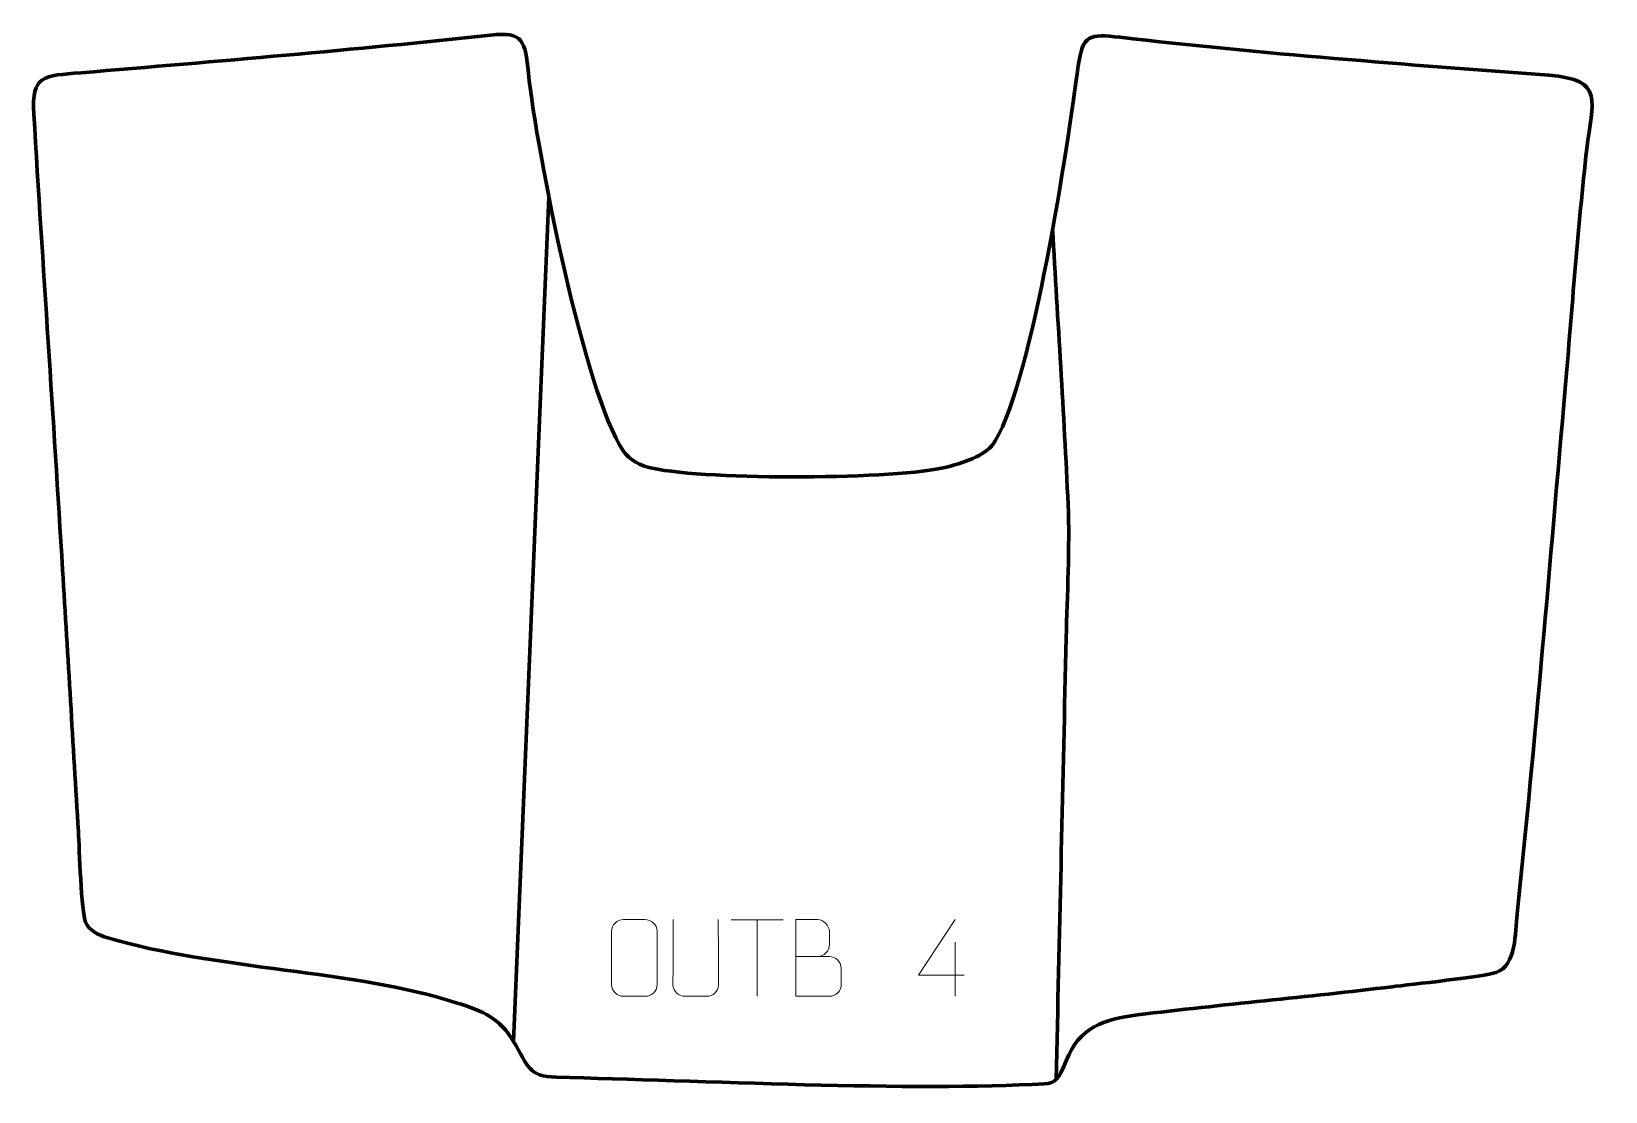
# Model space of a CAD drawing. Header units: millimetres. Extents: x -453 to 60, y 415 to 760.
import ezdxf

# ---------------------------------------------------------------- set-up
doc = ezdxf.new("R2010")
doc.units = ezdxf.units.MM
doc.header["$MEASUREMENT"] = 0
doc.layers.add('layer 2', color=7, linetype='Continuous')
doc.layers.add('layer 3', color=7, linetype='Continuous')

msp = doc.modelspace()

# ---------------------------------------------------------------- linework, layer by layer
at = {"layer": 'layer 2', "color": 140, "lineweight": 158}
msp.add_open_spline([(-295.6168, 431.2596), (-295.6168, 431.2596), (-284.1303, 706.0896), (-284.1303, 706.0896)], degree=3, dxfattribs=at)
msp.add_open_spline([(-120.0625, 695.7205), (-118.391, 665.923), (-116.3717, 635.7854), (-115.0341, 606.0155), (-115.0341, 606.0155), (-114.4262, 592.4853), (-115.3481, 576.3806), (-115.66, 562.6018), (-115.66, 562.6018), (-116.7105, 516.1871), (-117.7609, 469.7723), (-118.8114, 423.3576), (-118.8114, 423.3576), (-118.8114, 423.3576), (-118.9131, 418.8658), (-118.9131, 418.8658)], degree=3, knots=[0, 0, 0, 0, 0.2, 0.2, 0.2, 0.2, 0.4, 0.4, 0.4, 0.4, 0.6, 0.6, 0.6, 0.6, 1, 1, 1, 1], dxfattribs=at)
at = {"layer": 'layer 3', "color": 242, "lineweight": 158}
msp.add_open_spline([(-442.5263, 584.7593), (-445.5125, 634.215), (-448.9272, 683.6619), (-451.8911, 733.0995), (-451.8911, 733.0995), (-452.6646, 746.0006), (-448.7648, 745.5819), (-436.5348, 746.6044), (-436.5348, 746.6044), (-392.152, 750.3149), (-347.4489, 754.0774), (-303.1664, 758.8624), (-303.1664, 758.8624), (-292.2836, 760.0383), (-291.9481, 756.9962), (-290.8308, 746.519), (-290.8308, 746.519), (-287.9881, 720.6633), (-272.6225, 642.4075), (-259.9256, 623.5509), (-259.9256, 623.5509), (-257.7648, 620.3418), (-254.3834, 618.7162), (-250.5491, 617.8848), (-250.5491, 617.8848), (-231.7751, 613.8136), (-170.1674, 614.2698), (-154.6236, 618.2235), (-154.6236, 618.2235), (-147.4777, 620.0411), (-141.2861, 622.4054), (-138.7609, 626.7393), (-138.7609, 626.7393), (-126.2471, 648.2164), (-115.2537, 722.7552), (-111.7073, 748.8523), (-111.7073, 748.8523), (-110.3287, 758.997), (-108.1092, 759.2812), (-98.1906, 758.1387), (-98.1906, 758.1387), (-52.2451, 752.8466), (-4.6005, 749.256), (41.5452, 745.7968), (41.5452, 745.7968), (60.0196, 744.4119), (55.7032, 737.3205), (53.9174, 721.8811), (53.9174, 721.8811), (51.0121, 696.3006), (49.1318, 669.6485), (46.8881, 643.9456), (46.8881, 643.9456), (41.9044, 586.7293), (37.2193, 529.9791), (31.2342, 472.8236), (31.2342, 472.8236), (30.5833, 466.6072), (31.0256, 456.0704), (24.3574, 453.6852), (24.3574, 453.6852), (20.9492, 452.466), (-3.947, 449.7389), (-9.4978, 449.07), (-9.4978, 449.07), (-37.1187, 445.7412), (-64.8304, 443.2738), (-92.4532, 439.9182), (-92.4532, 439.9182), (-103.5527, 438.3686), (-111.1659, 436.0059), (-115.6749, 424.9916), (-115.6749, 424.9916), (-118.2015, 418.82), (-119.0715, 417.7085), (-122.7211, 417.4903), (-122.7211, 417.4903), (-164.8905, 414.9688), (-235.8959, 418.5015), (-281.6294, 419.6264), (-281.6294, 419.6264), (-291.1354, 419.8602), (-290.7959, 423.2621), (-295.6168, 431.2596), (-295.6168, 431.2596), (-300.2151, 438.8878), (-305.4385, 441.0508), (-314.2908, 443.879), (-314.2908, 443.879), (-348.1191, 454.687), (-391.4969, 454.3878), (-427.7867, 464.9624), (-427.7867, 464.9624), (-431.1601, 465.9453), (-433.9701, 467.4764), (-435.0552, 470.0438), (-435.0552, 470.0438), (-436.4807, 473.4168), (-437.0587, 494.2215), (-437.3775, 499.5015), (-437.3775, 499.5015), (-439.0938, 527.9208), (-440.81, 556.34), (-442.5263, 584.7593)], degree=3, knots=[0, 0, 0, 0, 0.03703704, 0.03703704, 0.03703704, 0.03703704, 0.07407407, 0.07407407, 0.07407407, 0.07407407, 0.11111111, 0.11111111, 0.11111111, 0.11111111, 0.14814815, 0.14814815, 0.14814815, 0.14814815, 0.18518519, 0.18518519, 0.18518519, 0.18518519, 0.22222222, 0.22222222, 0.22222222, 0.22222222, 0.25925926, 0.25925926, 0.25925926, 0.25925926, 0.2962963, 0.2962963, 0.2962963, 0.2962963, 0.33333333, 0.33333333, 0.33333333, 0.33333333, 0.37037037, 0.37037037, 0.37037037, 0.37037037, 0.40740741, 0.40740741, 0.40740741, 0.40740741, 0.44444444, 0.44444444, 0.44444444, 0.44444444, 0.48148148, 0.48148148, 0.48148148, 0.48148148, 0.51851852, 0.51851852, 0.51851852, 0.51851852, 0.55555556, 0.55555556, 0.55555556, 0.55555556, 0.59259259, 0.59259259, 0.59259259, 0.59259259, 0.62962963, 0.62962963, 0.62962963, 0.62962963, 0.66666667, 0.66666667, 0.66666667, 0.66666667, 0.7037037, 0.7037037, 0.7037037, 0.7037037, 0.74074074, 0.74074074, 0.74074074, 0.74074074, 0.77777778, 0.77777778, 0.77777778, 0.77777778, 0.81481481, 0.81481481, 0.81481481, 0.81481481, 0.85185185, 0.85185185, 0.85185185, 0.85185185, 0.88888889, 0.88888889, 0.88888889, 0.88888889, 0.92592593, 0.92592593, 0.92592593, 0.92592593, 1, 1, 1, 1], dxfattribs=at)
at = {"layer": 'layer 3', "color": 250, "lineweight": 9}
for points, knots in [([(-259.815, 470.9216), (-257.4893, 470.9216), (-255.1632, 470.9216), (-252.8371, 470.9216), (-252.8371, 470.9216), (-250.8905, 470.9572), (-248.8991, 469.4656), (-248.8724, 467.028), (-248.8724, 467.028), (-248.8728, 461.2811), (-248.8728, 455.5338), (-248.8724, 449.7861), (-248.8724, 449.7861), (-249.0122, 447.4627), (-250.6894, 445.9831), (-252.8371, 445.9723), (-252.8371, 445.9723), (-255.169, 445.9727), (-257.5009, 445.9727), (-259.8324, 445.9723), (-259.8324, 445.9723), (-261.7574, 445.8669), (-263.7295, 447.7514), (-263.7183, 449.7687), (-263.7183, 449.7687), (-263.718, 455.5388), (-263.718, 461.3085), (-263.7183, 467.0778), (-263.7183, 467.0778), (-263.7141, 469.2159), (-261.9674, 470.9351), (-259.815, 470.9216)], [0, 0, 0, 0, 0.11111111, 0.11111111, 0.11111111, 0.11111111, 0.22222222, 0.22222222, 0.22222222, 0.22222222, 0.33333333, 0.33333333, 0.33333333, 0.33333333, 0.44444444, 0.44444444, 0.44444444, 0.44444444, 0.55555556, 0.55555556, 0.55555556, 0.55555556, 0.66666667, 0.66666667, 0.66666667, 0.66666667, 0.77777778, 0.77777778, 0.77777778, 0.77777778, 1, 1, 1, 1]), ([(-228.9682, 470.9261), (-228.9686, 465.3866), (-228.8728, 455.1848), (-228.8724, 449.6444), (-228.8724, 449.6444), (-229.0122, 447.4049), (-230.6894, 445.9787), (-232.8371, 445.9682), (-232.8371, 445.9682), (-235.169, 445.9686), (-237.5009, 445.9686), (-239.8324, 445.9682), (-239.8324, 445.9682), (-241.7574, 445.8667), (-243.7295, 447.6832), (-243.7183, 449.6277), (-243.7183, 449.6277), (-243.718, 455.1896), (-243.6226, 465.365), (-243.623, 470.9261)], [0, 0, 0, 0, 0.16666667, 0.16666667, 0.16666667, 0.16666667, 0.33333333, 0.33333333, 0.33333333, 0.33333333, 0.5, 0.5, 0.5, 0.5, 0.66666667, 0.66666667, 0.66666667, 0.66666667, 1, 1, 1, 1]), ([(-203.6775, 458.9331), (-200.0389, 458.9335), (-196.4518, 458.9335), (-192.8124, 458.9331), (-192.8124, 458.9331), (-190.837, 458.9158), (-188.9134, 457.1797), (-188.9134, 455.1301), (-188.9134, 455.1301), (-188.9138, 454.0015), (-188.9138, 450.9521), (-188.9134, 449.8232), (-188.9134, 449.8232), (-188.8958, 447.9653), (-190.4379, 445.9514), (-192.7594, 445.9683), (-192.7594, 445.9683), (-196.3992, 445.9687), (-200.0386, 445.9687), (-203.6775, 445.9683), (-203.6775, 445.9683), (-203.6775, 454.2866), (-203.6775, 462.6044), (-203.6775, 470.9219), (-203.6775, 470.9219), (-201.3038, 470.9219), (-198.9297, 470.9219), (-196.5555, 470.9219), (-196.5555, 470.9219), (-194.8747, 470.9395), (-192.7779, 469.029), (-192.7602, 467.0666), (-192.7602, 467.0666), (-192.7606, 465.0005), (-192.7606, 464.8545), (-192.7602, 462.788), (-192.7602, 462.788), (-192.7429, 460.7219), (-194.5974, 458.9158), (-196.6074, 458.9331)], [0, 0, 0, 0, 0.09090909, 0.09090909, 0.09090909, 0.09090909, 0.18181818, 0.18181818, 0.18181818, 0.18181818, 0.27272727, 0.27272727, 0.27272727, 0.27272727, 0.36363636, 0.36363636, 0.36363636, 0.36363636, 0.45454545, 0.45454545, 0.45454545, 0.45454545, 0.54545455, 0.54545455, 0.54545455, 0.54545455, 0.63636364, 0.63636364, 0.63636364, 0.63636364, 0.72727273, 0.72727273, 0.72727273, 0.72727273, 0.81818182, 0.81818182, 0.81818182, 0.81818182, 1, 1, 1, 1]), ([(-148.8846, 452.8617), (-148.8846, 452.8617), (-163.7063, 452.8617), (-163.7063, 452.8617), (-163.7063, 452.8617), (-163.7063, 452.8617), (-151.8287, 470.9322), (-151.8287, 470.9322)], [0, 0, 0, 0, 0.33333333, 0.33333333, 0.33333333, 0.33333333, 1, 1, 1, 1])]:
    msp.add_open_spline(points, degree=3, knots=knots, dxfattribs=at)
for points in [[(-224.789, 470.8984), (-224.789, 470.8984), (-207.8018, 470.8984), (-207.8018, 470.8984)], [(-216.2952, 445.9684), (-216.2952, 445.9684), (-216.2952, 470.9219), (-216.2952, 470.9219)], [(-151.8287, 463.6228), (-151.8287, 463.6228), (-151.8287, 445.9581), (-151.8287, 445.9581)]]:
    msp.add_open_spline(points, degree=3, dxfattribs=at)

doc.saveas('drawing.dxf')
